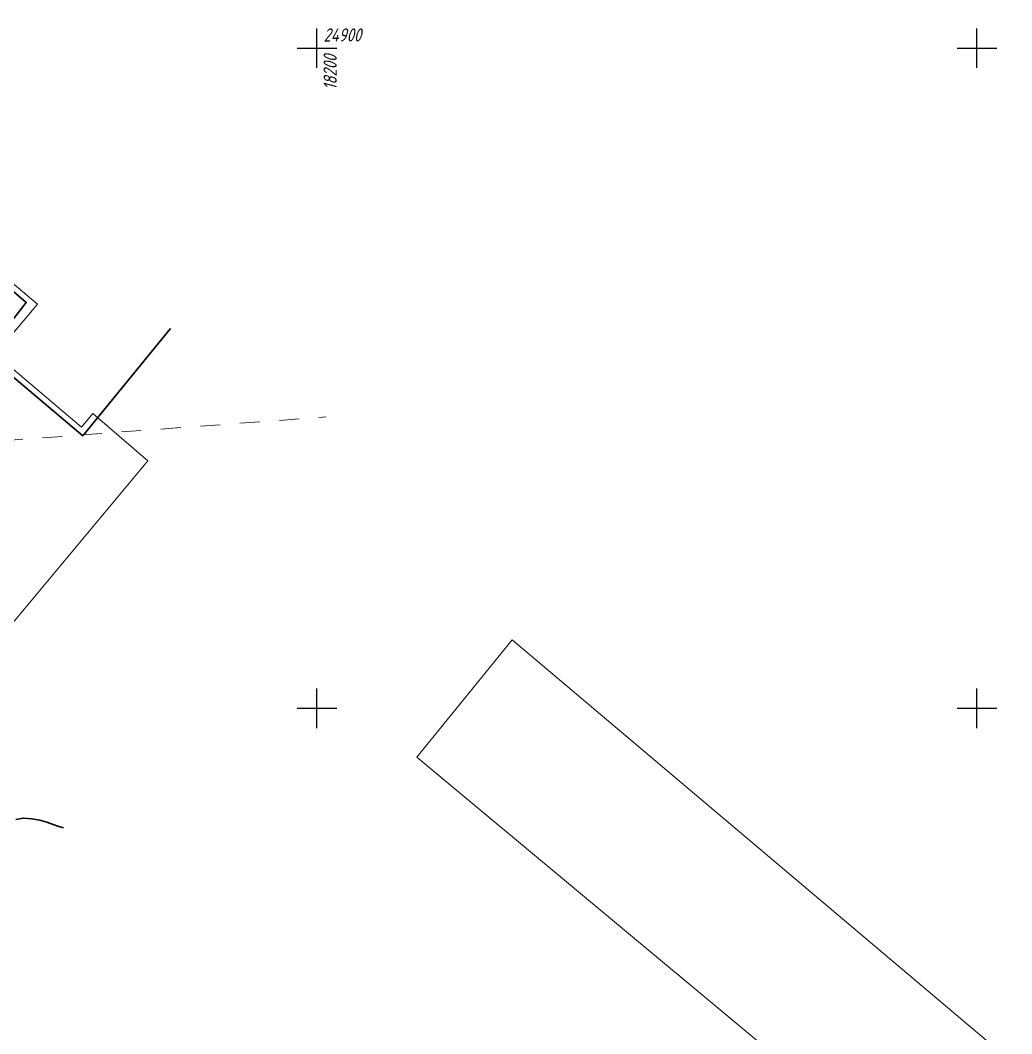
# Model space of a CAD drawing. Header units: metres. Extents: x -149473 to 83396, y -14167 to 104709.
# Drawn here: x -4667.29 to -4629.74, y 42731.4 to 42769.78 of the extents above; entities that cross this region are included whole.
import ezdxf
from ezdxf.enums import TextEntityAlignment as Align

# ---------------------------------------------------------------- set-up
doc = ezdxf.new("R2010")
doc.units = ezdxf.units.M
doc.linetypes.add('g5_01_5x1_5', pattern=[1.5, 0.75, -0.75])
for name, color, linetype, transparency in [('02_Сетка', 7, 'Continuous', 0.6), ('03_Здания и строения', 7, 'Continuous', 0.6), ('33_Газопровод', 7, 'Continuous', 0.6)]:
    doc.layers.add(name, color=color, linetype=linetype, transparency=transparency)
for name, color, linetype in [('rastr', 7, 'Continuous'), ('Viewport2ForCustomObjects_0', 7, 'Continuous'), ('Сетка', 7, 'Continuous')]:
    doc.layers.add(name, color=color, linetype=linetype)
doc.layers.add('Сети_Горизонтали.Основные', color=1, linetype='Continuous', lineweight=30)
doc.styles.add('Line_GUGK', font='GOST_0.TTF')
doc.styles.get("Standard").update_dxf_attribs({"font": 'GOST_0.TTF'})
doc.linetypes.add('g5_121_g', pattern='A,4,-0.4,["Г",Line_GUGK,S=1,R=0,X=0,Y=-0.5],-1.2,12', length=17.6)

# ---------------------------------------------------------------- blocks, each defined once
blk = doc.blocks.new('g5_012')
at = {"color": 92}
for points in [[(0, -1.5), (0, 1.5)], [(-1.5, 0), (1.5, 0)]]:
    blk.add_lwpolyline(points, dxfattribs=at)
blk = doc.blocks.new('CustomObjectsInViewport2_0')
at = {"layer": 'Сети_Горизонтали.Основные', "color": 40, "elevation": 16, "flags": 128}
blk.add_lwpolyline([(2769.227, 1847.842), (2769.791, 1847.949), (2770.441, 1847.902), (2771.034, 1847.789), (2771.57, 1847.637), (2772.05, 1847.473), (2772.473, 1847.322), (2772.84, 1847.212)], dxfattribs=at)

msp = doc.modelspace()

# ---------------------------------------------------------------- linework, layer by layer
at = {"layer": '03_Здания и строения', "color": 7, "linetype": 'Continuous', "lineweight": 20, "flags": 128}
for points in [[(-4683.073, 42765.395), (-4669.416, 42753.964), (-4678.341, 42742.632), (-4674.092, 42739.165), (-4662.459, 42753.091), (-4664.54, 42754.892), (-4664.977, 42754.378), (-4668.24, 42757.131), (-4666.645, 42759.032), (-4679.392, 42769.781), (-4683.073, 42765.395)], [(-4641.799, 42709.386), (-4651.525, 42697.385), (-4655.895, 42701.072), (-4637.438, 42723.53), (-4635.467, 42721.963), (-4632.617, 42725.499), (-4652.275, 42741.869), (-4648.666, 42746.313), (-4629.736, 42730.331)]]:
    msp.add_lwpolyline(points, dxfattribs=at)
at = {"layer": '33_Газопровод', "color": 132, "linetype": 'g5_121_g', "lineweight": 30, "flags": 128}
msp.add_lwpolyline([(-4678.503, 42742.432), (-4678.341, 42742.632), (-4669.322, 42754.018), (-4682.882, 42765.383), (-4679.372, 42769.691), (-4667.07, 42759.097), (-4668.601, 42757.133), (-4664.927, 42754.044), (-4661.598, 42758.102)], dxfattribs=at)
at = {"layer": 'rastr', "color": 5, "linetype": 'g5_01_5x1_5', "lineweight": 20, "flags": 128}
msp.add_lwpolyline([(-4738.259, 42748.698), (-4655.709, 42754.758)], dxfattribs=at)

# ---------------------------------------------------------------- block references
at = {"layer": '02_Сетка', "color": 92, "linetype": 'Continuous', "lineweight": 15, "ltscale": 0.5, "xscale": 0.5, "yscale": 0.5, "zscale": 0.5}
for p in [(-4656.056, 42768.725), (-4631.056, 42768.725), (-4656.056, 42743.725), (-4631.056, 42743.725)]:
    msp.add_blockref('g5_012', p, dxfattribs=at)
at = {"layer": 'Viewport2ForCustomObjects_0', "xscale": 0.5, "yscale": 0.5, "zscale": 0.5}
msp.add_blockref('CustomObjectsInViewport2_0', (-6052.071, 41815.592), dxfattribs=at)

# ---------------------------------------------------------------- texts
at = {"layer": 'Сетка', "color": 3, "oblique": 15}
msp.add_text('24900', height=0.5, dxfattribs=at).set_placement((-4655.806, 42768.975))
msp.add_text('18200', height=0.5, rotation=90, dxfattribs=at).set_placement((-4655.806, 42768.475), align=Align.TOP_RIGHT)

doc.saveas('drawing.dxf')
